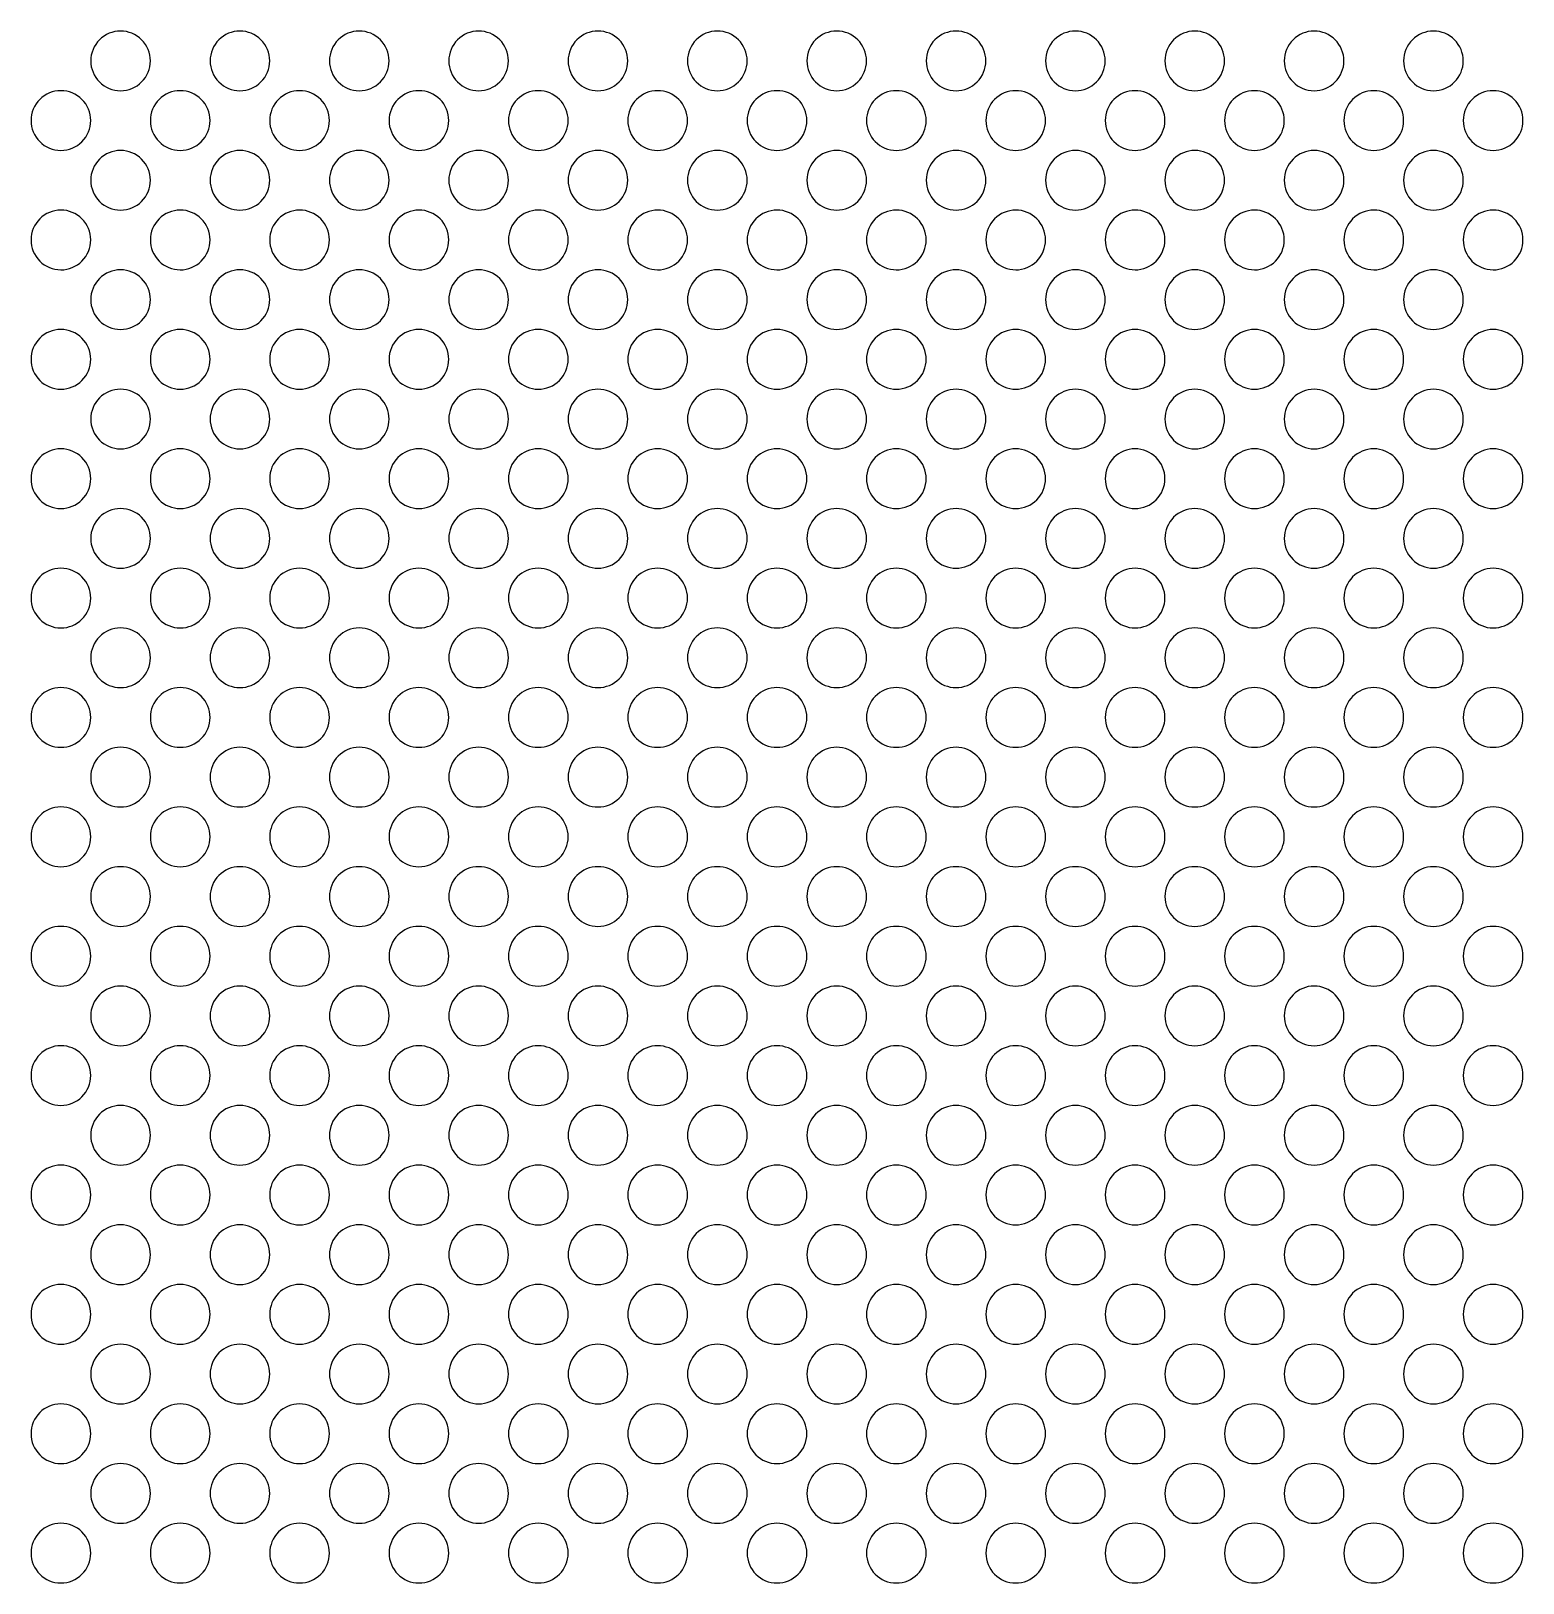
# Model space of a CAD drawing. Extents: x 1 to 174, y -78 to 96.
# Drawn here: x 17.16 to 37.47, y -54.14 to -33.02 of the extents above; entities that cross this region are included whole.
import ezdxf

# ---------------------------------------------------------------- set-up
doc = ezdxf.new("R2010")
doc.units = 0
doc.layers.add('LAYER_1', color=7, linetype='CONTINUOUS')

msp = doc.modelspace()

# ---------------------------------------------------------------- linework, layer by layer
at = {"layer": 'LAYER_1'}
for points in [[(18.379, -33.017, 0.414214), (17.973, -33.423, 0.414214), (18.379, -33.829, 0.414214), (18.785, -33.423, 0.414214)], [(20.004, -33.017, 0.414214), (19.598, -33.423, 0.414214), (20.004, -33.829, 0.414214), (20.41, -33.423, 0.414214)], [(21.629, -33.017, 0.414214), (21.223, -33.423, 0.414214), (21.629, -33.829, 0.414214), (22.035, -33.423, 0.414214)], [(23.254, -33.017, 0.414214), (22.848, -33.423, 0.414214), (23.254, -33.829, 0.414214), (23.66, -33.423, 0.414214)], [(24.879, -33.017, 0.414214), (24.473, -33.423, 0.414214), (24.879, -33.829, 0.414214), (25.285, -33.423, 0.414214)], [(26.504, -33.017, 0.414214), (26.098, -33.423, 0.414214), (26.504, -33.829, 0.414214), (26.91, -33.423, 0.414214)], [(28.129, -33.017, 0.414214), (27.723, -33.423, 0.414214), (28.129, -33.829, 0.414214), (28.535, -33.423, 0.414214)], [(29.754, -33.017, 0.414214), (29.348, -33.423, 0.414214), (29.754, -33.829, 0.414214), (30.16, -33.423, 0.414214)], [(31.379, -33.017, 0.414214), (30.973, -33.423, 0.414214), (31.379, -33.829, 0.414214), (31.785, -33.423, 0.414214)], [(33.004, -33.017, 0.414214), (32.598, -33.423, 0.414214), (33.004, -33.829, 0.414214), (33.41, -33.423, 0.414214)], [(34.629, -33.017, 0.414214), (34.223, -33.423, 0.414214), (34.629, -33.829, 0.414214), (35.035, -33.423, 0.414214)], [(36.254, -33.017, 0.414214), (35.848, -33.423, 0.414214), (36.254, -33.829, 0.414214), (36.66, -33.423, 0.414214)], [(17.566, -33.829, 0.414214), (17.16, -34.235, 0.414214), (17.566, -34.642, 0.414214), (17.973, -34.235, 0.414214)], [(19.191, -33.829, 0.414214), (18.785, -34.235, 0.414214), (19.191, -34.642, 0.414214), (19.598, -34.235, 0.414214)], [(20.816, -33.829, 0.414214), (20.41, -34.235, 0.414214), (20.816, -34.642, 0.414214), (21.223, -34.235, 0.414214)], [(22.441, -33.829, 0.414214), (22.035, -34.235, 0.414214), (22.441, -34.642, 0.414214), (22.848, -34.235, 0.414214)], [(24.066, -33.829, 0.414214), (23.66, -34.235, 0.414214), (24.066, -34.642, 0.414214), (24.473, -34.235, 0.414214)], [(25.691, -33.829, 0.414214), (25.285, -34.235, 0.414214), (25.691, -34.642, 0.414214), (26.098, -34.235, 0.414214)], [(27.316, -33.829, 0.414214), (26.91, -34.235, 0.414214), (27.316, -34.642, 0.414214), (27.723, -34.235, 0.414214)], [(28.941, -33.829, 0.414214), (28.535, -34.235, 0.414214), (28.941, -34.642, 0.414214), (29.348, -34.235, 0.414214)], [(30.566, -33.829, 0.414214), (30.16, -34.235, 0.414214), (30.566, -34.642, 0.414214), (30.973, -34.235, 0.414214)], [(32.191, -33.829, 0.414214), (31.785, -34.235, 0.414214), (32.191, -34.642, 0.414214), (32.598, -34.235, 0.414214)], [(33.816, -33.829, 0.414214), (33.41, -34.235, 0.414214), (33.816, -34.642, 0.414214), (34.223, -34.235, 0.414214)], [(35.441, -33.829, 0.414214), (35.035, -34.235, 0.414214), (35.441, -34.642, 0.414214), (35.848, -34.235, 0.414214)], [(37.066, -33.829, 0.414214), (36.66, -34.235, 0.414214), (37.066, -34.642, 0.414214), (37.473, -34.235, 0.414214)], [(18.379, -34.642, 0.414214), (17.973, -35.048, 0.414214), (18.379, -35.454, 0.414214), (18.785, -35.048, 0.414214)], [(20.004, -34.642, 0.414214), (19.598, -35.048, 0.414214), (20.004, -35.454, 0.414214), (20.41, -35.048, 0.414214)], [(21.629, -34.642, 0.414214), (21.223, -35.048, 0.414214), (21.629, -35.454, 0.414214), (22.035, -35.048, 0.414214)], [(23.254, -34.642, 0.414214), (22.848, -35.048, 0.414214), (23.254, -35.454, 0.414214), (23.66, -35.048, 0.414214)], [(24.879, -34.642, 0.414214), (24.473, -35.048, 0.414214), (24.879, -35.454, 0.414214), (25.285, -35.048, 0.414214)], [(26.504, -34.642, 0.414214), (26.098, -35.048, 0.414214), (26.504, -35.454, 0.414214), (26.91, -35.048, 0.414214)], [(28.129, -34.642, 0.414214), (27.723, -35.048, 0.414214), (28.129, -35.454, 0.414214), (28.535, -35.048, 0.414214)], [(29.754, -34.642, 0.414214), (29.348, -35.048, 0.414214), (29.754, -35.454, 0.414214), (30.16, -35.048, 0.414214)], [(31.379, -34.642, 0.414214), (30.973, -35.048, 0.414214), (31.379, -35.454, 0.414214), (31.785, -35.048, 0.414214)], [(33.004, -34.642, 0.414214), (32.598, -35.048, 0.414214), (33.004, -35.454, 0.414214), (33.41, -35.048, 0.414214)], [(34.629, -34.642, 0.414214), (34.223, -35.048, 0.414214), (34.629, -35.454, 0.414214), (35.035, -35.048, 0.414214)], [(36.254, -34.642, 0.414214), (35.848, -35.048, 0.414214), (36.254, -35.454, 0.414214), (36.66, -35.048, 0.414214)], [(17.566, -35.454, 0.414214), (17.16, -35.86, 0.414214), (17.566, -36.267, 0.414214), (17.973, -35.86, 0.414214)], [(19.191, -35.454, 0.414214), (18.785, -35.86, 0.414214), (19.191, -36.267, 0.414214), (19.598, -35.86, 0.414214)], [(20.816, -35.454, 0.414214), (20.41, -35.86, 0.414214), (20.816, -36.267, 0.414214), (21.223, -35.86, 0.414214)], [(22.441, -35.454, 0.414214), (22.035, -35.86, 0.414214), (22.441, -36.267, 0.414214), (22.848, -35.86, 0.414214)], [(24.066, -35.454, 0.414214), (23.66, -35.86, 0.414214), (24.066, -36.267, 0.414214), (24.473, -35.86, 0.414214)], [(25.691, -35.454, 0.414214), (25.285, -35.86, 0.414214), (25.691, -36.267, 0.414214), (26.098, -35.86, 0.414214)], [(27.316, -35.454, 0.414214), (26.91, -35.86, 0.414214), (27.316, -36.267, 0.414214), (27.723, -35.86, 0.414214)], [(28.941, -35.454, 0.414214), (28.535, -35.86, 0.414214), (28.941, -36.267, 0.414214), (29.348, -35.86, 0.414214)], [(30.566, -35.454, 0.414214), (30.16, -35.86, 0.414214), (30.566, -36.267, 0.414214), (30.973, -35.86, 0.414214)], [(32.191, -35.454, 0.414214), (31.785, -35.86, 0.414214), (32.191, -36.267, 0.414214), (32.598, -35.86, 0.414214)], [(33.816, -35.454, 0.414214), (33.41, -35.86, 0.414214), (33.816, -36.267, 0.414214), (34.223, -35.86, 0.414214)], [(35.441, -35.454, 0.414214), (35.035, -35.86, 0.414214), (35.441, -36.267, 0.414214), (35.848, -35.86, 0.414214)], [(37.066, -35.454, 0.414214), (36.66, -35.86, 0.414214), (37.066, -36.267, 0.414214), (37.473, -35.86, 0.414214)], [(18.379, -36.267, 0.414214), (17.973, -36.673, 0.414214), (18.379, -37.079, 0.414214), (18.785, -36.673, 0.414214)], [(20.004, -36.267, 0.414214), (19.598, -36.673, 0.414214), (20.004, -37.079, 0.414214), (20.41, -36.673, 0.414214)], [(21.629, -36.267, 0.414214), (21.223, -36.673, 0.414214), (21.629, -37.079, 0.414214), (22.035, -36.673, 0.414214)], [(23.254, -36.267, 0.414214), (22.848, -36.673, 0.414214), (23.254, -37.079, 0.414214), (23.66, -36.673, 0.414214)], [(24.879, -36.267, 0.414214), (24.473, -36.673, 0.414214), (24.879, -37.079, 0.414214), (25.285, -36.673, 0.414214)], [(26.504, -36.267, 0.414214), (26.098, -36.673, 0.414214), (26.504, -37.079, 0.414214), (26.91, -36.673, 0.414214)], [(28.129, -36.267, 0.414214), (27.723, -36.673, 0.414214), (28.129, -37.079, 0.414214), (28.535, -36.673, 0.414214)], [(29.754, -36.267, 0.414214), (29.348, -36.673, 0.414214), (29.754, -37.079, 0.414214), (30.16, -36.673, 0.414214)], [(31.379, -36.267, 0.414214), (30.973, -36.673, 0.414214), (31.379, -37.079, 0.414214), (31.785, -36.673, 0.414214)], [(33.004, -36.267, 0.414214), (32.598, -36.673, 0.414214), (33.004, -37.079, 0.414214), (33.41, -36.673, 0.414214)], [(34.629, -36.267, 0.414214), (34.223, -36.673, 0.414214), (34.629, -37.079, 0.414214), (35.035, -36.673, 0.414214)], [(36.254, -36.267, 0.414214), (35.848, -36.673, 0.414214), (36.254, -37.079, 0.414214), (36.66, -36.673, 0.414214)], [(17.566, -37.079, 0.414214), (17.16, -37.485, 0.414214), (17.566, -37.892, 0.414214), (17.973, -37.485, 0.414214)], [(19.191, -37.079, 0.414214), (18.785, -37.485, 0.414214), (19.191, -37.892, 0.414214), (19.598, -37.485, 0.414214)], [(20.816, -37.079, 0.414214), (20.41, -37.485, 0.414214), (20.816, -37.892, 0.414214), (21.223, -37.485, 0.414214)], [(22.441, -37.079, 0.414214), (22.035, -37.485, 0.414214), (22.441, -37.892, 0.414214), (22.848, -37.485, 0.414214)], [(24.066, -37.079, 0.414214), (23.66, -37.485, 0.414214), (24.066, -37.892, 0.414214), (24.473, -37.485, 0.414214)], [(25.691, -37.079, 0.414214), (25.285, -37.485, 0.414214), (25.691, -37.892, 0.414214), (26.098, -37.485, 0.414214)], [(27.316, -37.079, 0.414214), (26.91, -37.485, 0.414214), (27.316, -37.892, 0.414214), (27.723, -37.485, 0.414214)], [(28.941, -37.079, 0.414214), (28.535, -37.485, 0.414214), (28.941, -37.892, 0.414214), (29.348, -37.485, 0.414214)], [(30.566, -37.079, 0.414214), (30.16, -37.485, 0.414214), (30.566, -37.892, 0.414214), (30.973, -37.485, 0.414214)], [(32.191, -37.079, 0.414214), (31.785, -37.485, 0.414214), (32.191, -37.892, 0.414214), (32.598, -37.485, 0.414214)], [(33.816, -37.079, 0.414214), (33.41, -37.485, 0.414214), (33.816, -37.892, 0.414214), (34.223, -37.485, 0.414214)], [(35.441, -37.079, 0.414214), (35.035, -37.485, 0.414214), (35.441, -37.892, 0.414214), (35.848, -37.485, 0.414214)], [(37.066, -37.079, 0.414214), (36.66, -37.485, 0.414214), (37.066, -37.892, 0.414214), (37.473, -37.485, 0.414214)], [(18.379, -37.892, 0.414214), (17.973, -38.298, 0.414214), (18.379, -38.704, 0.414214), (18.785, -38.298, 0.414214)], [(20.004, -37.892, 0.414214), (19.598, -38.298, 0.414214), (20.004, -38.704, 0.414214), (20.41, -38.298, 0.414214)], [(21.629, -37.892, 0.414214), (21.223, -38.298, 0.414214), (21.629, -38.704, 0.414214), (22.035, -38.298, 0.414214)], [(23.254, -37.892, 0.414214), (22.848, -38.298, 0.414214), (23.254, -38.704, 0.414214), (23.66, -38.298, 0.414214)], [(24.879, -37.892, 0.414214), (24.473, -38.298, 0.414214), (24.879, -38.704, 0.414214), (25.285, -38.298, 0.414214)], [(26.504, -37.892, 0.414214), (26.098, -38.298, 0.414214), (26.504, -38.704, 0.414214), (26.91, -38.298, 0.414214)], [(28.129, -37.892, 0.414214), (27.723, -38.298, 0.414214), (28.129, -38.704, 0.414214), (28.535, -38.298, 0.414214)], [(29.754, -37.892, 0.414214), (29.348, -38.298, 0.414214), (29.754, -38.704, 0.414214), (30.16, -38.298, 0.414214)], [(31.379, -37.892, 0.414214), (30.973, -38.298, 0.414214), (31.379, -38.704, 0.414214), (31.785, -38.298, 0.414214)], [(33.004, -37.892, 0.414214), (32.598, -38.298, 0.414214), (33.004, -38.704, 0.414214), (33.41, -38.298, 0.414214)], [(34.629, -37.892, 0.414214), (34.223, -38.298, 0.414214), (34.629, -38.704, 0.414214), (35.035, -38.298, 0.414214)], [(36.254, -37.892, 0.414214), (35.848, -38.298, 0.414214), (36.254, -38.704, 0.414214), (36.66, -38.298, 0.414214)], [(17.566, -38.704, 0.414214), (17.16, -39.11, 0.414214), (17.566, -39.517, 0.414214), (17.973, -39.11, 0.414214)], [(19.191, -38.704, 0.414214), (18.785, -39.11, 0.414214), (19.191, -39.517, 0.414214), (19.598, -39.11, 0.414214)], [(20.816, -38.704, 0.414214), (20.41, -39.11, 0.414214), (20.816, -39.517, 0.414214), (21.223, -39.11, 0.414214)], [(22.441, -38.704, 0.414214), (22.035, -39.11, 0.414214), (22.441, -39.517, 0.414214), (22.848, -39.11, 0.414214)], [(24.066, -38.704, 0.414214), (23.66, -39.11, 0.414214), (24.066, -39.517, 0.414214), (24.473, -39.11, 0.414214)], [(25.691, -38.704, 0.414214), (25.285, -39.11, 0.414214), (25.691, -39.517, 0.414214), (26.098, -39.11, 0.414214)], [(27.316, -38.704, 0.414214), (26.91, -39.11, 0.414214), (27.316, -39.517, 0.414214), (27.723, -39.11, 0.414214)], [(28.941, -38.704, 0.414214), (28.535, -39.11, 0.414214), (28.941, -39.517, 0.414214), (29.348, -39.11, 0.414214)], [(30.566, -38.704, 0.414214), (30.16, -39.11, 0.414214), (30.566, -39.517, 0.414214), (30.973, -39.11, 0.414214)], [(32.191, -38.704, 0.414214), (31.785, -39.11, 0.414214), (32.191, -39.517, 0.414214), (32.598, -39.11, 0.414214)], [(33.816, -38.704, 0.414214), (33.41, -39.11, 0.414214), (33.816, -39.517, 0.414214), (34.223, -39.11, 0.414214)], [(35.441, -38.704, 0.414214), (35.035, -39.11, 0.414214), (35.441, -39.517, 0.414214), (35.848, -39.11, 0.414214)], [(37.066, -38.704, 0.414214), (36.66, -39.11, 0.414214), (37.066, -39.517, 0.414214), (37.473, -39.11, 0.414214)], [(18.379, -39.517, 0.414214), (17.973, -39.923, 0.414214), (18.379, -40.329, 0.414214), (18.785, -39.923, 0.414214)], [(20.004, -39.517, 0.414214), (19.598, -39.923, 0.414214), (20.004, -40.329, 0.414214), (20.41, -39.923, 0.414214)], [(21.629, -39.517, 0.414214), (21.223, -39.923, 0.414214), (21.629, -40.329, 0.414214), (22.035, -39.923, 0.414214)], [(23.254, -39.517, 0.414214), (22.848, -39.923, 0.414214), (23.254, -40.329, 0.414214), (23.66, -39.923, 0.414214)], [(24.879, -39.517, 0.414214), (24.473, -39.923, 0.414214), (24.879, -40.329, 0.414214), (25.285, -39.923, 0.414214)], [(26.504, -39.517, 0.414214), (26.098, -39.923, 0.414214), (26.504, -40.329, 0.414214), (26.91, -39.923, 0.414214)], [(28.129, -39.517, 0.414214), (27.723, -39.923, 0.414214), (28.129, -40.329, 0.414214), (28.535, -39.923, 0.414214)], [(29.754, -39.517, 0.414214), (29.348, -39.923, 0.414214), (29.754, -40.329, 0.414214), (30.16, -39.923, 0.414214)], [(31.379, -39.517, 0.414214), (30.973, -39.923, 0.414214), (31.379, -40.329, 0.414214), (31.785, -39.923, 0.414214)], [(33.004, -39.517, 0.414214), (32.598, -39.923, 0.414214), (33.004, -40.329, 0.414214), (33.41, -39.923, 0.414214)], [(34.629, -39.517, 0.414214), (34.223, -39.923, 0.414214), (34.629, -40.329, 0.414214), (35.035, -39.923, 0.414214)], [(36.254, -39.517, 0.414214), (35.848, -39.923, 0.414214), (36.254, -40.329, 0.414214), (36.66, -39.923, 0.414214)], [(17.566, -40.329, 0.414214), (17.16, -40.735, 0.414214), (17.566, -41.142, 0.414214), (17.973, -40.735, 0.414214)], [(19.191, -40.329, 0.414214), (18.785, -40.735, 0.414214), (19.191, -41.142, 0.414214), (19.598, -40.735, 0.414214)], [(20.816, -40.329, 0.414214), (20.41, -40.735, 0.414214), (20.816, -41.142, 0.414214), (21.223, -40.735, 0.414214)], [(22.441, -40.329, 0.414214), (22.035, -40.735, 0.414214), (22.441, -41.142, 0.414214), (22.848, -40.735, 0.414214)], [(24.066, -40.329, 0.414214), (23.66, -40.735, 0.414214), (24.066, -41.142, 0.414214), (24.473, -40.735, 0.414214)], [(25.691, -40.329, 0.414214), (25.285, -40.735, 0.414214), (25.691, -41.142, 0.414214), (26.098, -40.735, 0.414214)], [(27.316, -40.329, 0.414214), (26.91, -40.735, 0.414214), (27.316, -41.142, 0.414214), (27.723, -40.735, 0.414214)], [(28.941, -40.329, 0.414214), (28.535, -40.735, 0.414214), (28.941, -41.142, 0.414214), (29.348, -40.735, 0.414214)], [(30.566, -40.329, 0.414214), (30.16, -40.735, 0.414214), (30.566, -41.142, 0.414214), (30.973, -40.735, 0.414214)], [(32.191, -40.329, 0.414214), (31.785, -40.735, 0.414214), (32.191, -41.142, 0.414214), (32.598, -40.735, 0.414214)], [(33.816, -40.329, 0.414214), (33.41, -40.735, 0.414214), (33.816, -41.142, 0.414214), (34.223, -40.735, 0.414214)], [(35.441, -40.329, 0.414214), (35.035, -40.735, 0.414214), (35.441, -41.142, 0.414214), (35.848, -40.735, 0.414214)], [(37.066, -40.329, 0.414214), (36.66, -40.735, 0.414214), (37.066, -41.142, 0.414214), (37.473, -40.735, 0.414214)], [(18.379, -41.142, 0.414214), (17.973, -41.548, 0.414214), (18.379, -41.954, 0.414214), (18.785, -41.548, 0.414214)], [(20.004, -41.142, 0.414214), (19.598, -41.548, 0.414214), (20.004, -41.954, 0.414214), (20.41, -41.548, 0.414214)], [(21.629, -41.142, 0.414214), (21.223, -41.548, 0.414214), (21.629, -41.954, 0.414214), (22.035, -41.548, 0.414214)], [(23.254, -41.142, 0.414214), (22.848, -41.548, 0.414214), (23.254, -41.954, 0.414214), (23.66, -41.548, 0.414214)], [(24.879, -41.142, 0.414214), (24.473, -41.548, 0.414214), (24.879, -41.954, 0.414214), (25.285, -41.548, 0.414214)], [(26.504, -41.142, 0.414214), (26.098, -41.548, 0.414214), (26.504, -41.954, 0.414214), (26.91, -41.548, 0.414214)], [(28.129, -41.142, 0.414214), (27.723, -41.548, 0.414214), (28.129, -41.954, 0.414214), (28.535, -41.548, 0.414214)], [(29.754, -41.142, 0.414214), (29.348, -41.548, 0.414214), (29.754, -41.954, 0.414214), (30.16, -41.548, 0.414214)], [(31.379, -41.142, 0.414214), (30.973, -41.548, 0.414214), (31.379, -41.954, 0.414214), (31.785, -41.548, 0.414214)], [(33.004, -41.142, 0.414214), (32.598, -41.548, 0.414214), (33.004, -41.954, 0.414214), (33.41, -41.548, 0.414214)], [(34.629, -41.142, 0.414214), (34.223, -41.548, 0.414214), (34.629, -41.954, 0.414214), (35.035, -41.548, 0.414214)], [(36.254, -41.142, 0.414214), (35.848, -41.548, 0.414214), (36.254, -41.954, 0.414214), (36.66, -41.548, 0.414214)], [(17.566, -41.954, 0.414214), (17.16, -42.36, 0.414214), (17.566, -42.767, 0.414214), (17.973, -42.36, 0.414214)], [(19.191, -41.954, 0.414214), (18.785, -42.36, 0.414214), (19.191, -42.767, 0.414214), (19.598, -42.36, 0.414214)], [(20.816, -41.954, 0.414214), (20.41, -42.36, 0.414214), (20.816, -42.767, 0.414214), (21.223, -42.36, 0.414214)], [(22.441, -41.954, 0.414214), (22.035, -42.36, 0.414214), (22.441, -42.767, 0.414214), (22.848, -42.36, 0.414214)], [(24.066, -41.954, 0.414214), (23.66, -42.36, 0.414214), (24.066, -42.767, 0.414214), (24.473, -42.36, 0.414214)], [(25.691, -41.954, 0.414214), (25.285, -42.36, 0.414214), (25.691, -42.767, 0.414214), (26.098, -42.36, 0.414214)], [(27.316, -41.954, 0.414214), (26.91, -42.36, 0.414214), (27.316, -42.767, 0.414214), (27.723, -42.36, 0.414214)], [(28.941, -41.954, 0.414214), (28.535, -42.36, 0.414214), (28.941, -42.767, 0.414214), (29.348, -42.36, 0.414214)], [(30.566, -41.954, 0.414214), (30.16, -42.36, 0.414214), (30.566, -42.767, 0.414214), (30.973, -42.36, 0.414214)], [(32.191, -41.954, 0.414214), (31.785, -42.36, 0.414214), (32.191, -42.767, 0.414214), (32.598, -42.36, 0.414214)], [(33.816, -41.954, 0.414214), (33.41, -42.36, 0.414214), (33.816, -42.767, 0.414214), (34.223, -42.36, 0.414214)], [(35.441, -41.954, 0.414214), (35.035, -42.36, 0.414214), (35.441, -42.767, 0.414214), (35.848, -42.36, 0.414214)], [(37.066, -41.954, 0.414214), (36.66, -42.36, 0.414214), (37.066, -42.767, 0.414214), (37.473, -42.36, 0.414214)], [(18.379, -42.767, 0.414214), (17.973, -43.173, 0.414214), (18.379, -43.579, 0.414214), (18.785, -43.173, 0.414214)], [(20.004, -42.767, 0.414214), (19.598, -43.173, 0.414214), (20.004, -43.579, 0.414214), (20.41, -43.173, 0.414214)], [(21.629, -42.767, 0.414214), (21.223, -43.173, 0.414214), (21.629, -43.579, 0.414214), (22.035, -43.173, 0.414214)], [(23.254, -42.767, 0.414214), (22.848, -43.173, 0.414214), (23.254, -43.579, 0.414214), (23.66, -43.173, 0.414214)], [(24.879, -42.767, 0.414214), (24.473, -43.173, 0.414214), (24.879, -43.579, 0.414214), (25.285, -43.173, 0.414214)], [(26.504, -42.767, 0.414214), (26.098, -43.173, 0.414214), (26.504, -43.579, 0.414214), (26.91, -43.173, 0.414214)], [(28.129, -42.767, 0.414214), (27.723, -43.173, 0.414214), (28.129, -43.579, 0.414214), (28.535, -43.173, 0.414214)], [(29.754, -42.767, 0.414214), (29.348, -43.173, 0.414214), (29.754, -43.579, 0.414214), (30.16, -43.173, 0.414214)], [(31.379, -42.767, 0.414214), (30.973, -43.173, 0.414214), (31.379, -43.579, 0.414214), (31.785, -43.173, 0.414214)], [(33.004, -42.767, 0.414214), (32.598, -43.173, 0.414214), (33.004, -43.579, 0.414214), (33.41, -43.173, 0.414214)], [(34.629, -42.767, 0.414214), (34.223, -43.173, 0.414214), (34.629, -43.579, 0.414214), (35.035, -43.173, 0.414214)], [(36.254, -42.767, 0.414214), (35.848, -43.173, 0.414214), (36.254, -43.579, 0.414214), (36.66, -43.173, 0.414214)], [(17.566, -43.579, 0.414214), (17.16, -43.985, 0.414214), (17.566, -44.392, 0.414214), (17.973, -43.985, 0.414214)], [(19.191, -43.579, 0.414214), (18.785, -43.985, 0.414214), (19.191, -44.392, 0.414214), (19.598, -43.985, 0.414214)], [(20.816, -43.579, 0.414214), (20.41, -43.985, 0.414214), (20.816, -44.392, 0.414214), (21.223, -43.985, 0.414214)], [(22.441, -43.579, 0.414214), (22.035, -43.985, 0.414214), (22.441, -44.392, 0.414214), (22.848, -43.985, 0.414214)], [(24.066, -43.579, 0.414214), (23.66, -43.985, 0.414214), (24.066, -44.392, 0.414214), (24.473, -43.985, 0.414214)], [(25.691, -43.579, 0.414214), (25.285, -43.985, 0.414214), (25.691, -44.392, 0.414214), (26.098, -43.985, 0.414214)], [(27.316, -43.579, 0.414214), (26.91, -43.985, 0.414214), (27.316, -44.392, 0.414214), (27.723, -43.985, 0.414214)], [(28.941, -43.579, 0.414214), (28.535, -43.985, 0.414214), (28.941, -44.392, 0.414214), (29.348, -43.985, 0.414214)], [(30.566, -43.579, 0.414214), (30.16, -43.985, 0.414214), (30.566, -44.392, 0.414214), (30.973, -43.985, 0.414214)], [(32.191, -43.579, 0.414214), (31.785, -43.985, 0.414214), (32.191, -44.392, 0.414214), (32.598, -43.985, 0.414214)], [(33.816, -43.579, 0.414214), (33.41, -43.985, 0.414214), (33.816, -44.392, 0.414214), (34.223, -43.985, 0.414214)], [(35.441, -43.579, 0.414214), (35.035, -43.985, 0.414214), (35.441, -44.392, 0.414214), (35.848, -43.985, 0.414214)], [(37.066, -43.579, 0.414214), (36.66, -43.985, 0.414214), (37.066, -44.392, 0.414214), (37.473, -43.985, 0.414214)], [(18.379, -44.392, 0.414214), (17.973, -44.798, 0.414214), (18.379, -45.204, 0.414214), (18.785, -44.798, 0.414214)], [(20.004, -44.392, 0.414214), (19.598, -44.798, 0.414214), (20.004, -45.204, 0.414214), (20.41, -44.798, 0.414214)], [(21.629, -44.392, 0.414214), (21.223, -44.798, 0.414214), (21.629, -45.204, 0.414214), (22.035, -44.798, 0.414214)], [(23.254, -44.392, 0.414214), (22.848, -44.798, 0.414214), (23.254, -45.204, 0.414214), (23.66, -44.798, 0.414214)], [(24.879, -44.392, 0.414214), (24.473, -44.798, 0.414214), (24.879, -45.204, 0.414214), (25.285, -44.798, 0.414214)], [(26.504, -44.392, 0.414214), (26.098, -44.798, 0.414214), (26.504, -45.204, 0.414214), (26.91, -44.798, 0.414214)], [(28.129, -44.392, 0.414214), (27.723, -44.798, 0.414214), (28.129, -45.204, 0.414214), (28.535, -44.798, 0.414214)], [(29.754, -44.392, 0.414214), (29.348, -44.798, 0.414214), (29.754, -45.204, 0.414214), (30.16, -44.798, 0.414214)], [(31.379, -44.392, 0.414214), (30.973, -44.798, 0.414214), (31.379, -45.204, 0.414214), (31.785, -44.798, 0.414214)], [(33.004, -44.392, 0.414214), (32.598, -44.798, 0.414214), (33.004, -45.204, 0.414214), (33.41, -44.798, 0.414214)], [(34.629, -44.392, 0.414214), (34.223, -44.798, 0.414214), (34.629, -45.204, 0.414214), (35.035, -44.798, 0.414214)], [(36.254, -44.392, 0.414214), (35.848, -44.798, 0.414214), (36.254, -45.204, 0.414214), (36.66, -44.798, 0.414214)], [(17.566, -45.204, 0.414214), (17.16, -45.61, 0.414214), (17.566, -46.017, 0.414214), (17.973, -45.61, 0.414214)], [(19.191, -45.204, 0.414214), (18.785, -45.61, 0.414214), (19.191, -46.017, 0.414214), (19.598, -45.61, 0.414214)], [(20.816, -45.204, 0.414214), (20.41, -45.61, 0.414214), (20.816, -46.017, 0.414214), (21.223, -45.61, 0.414214)], [(22.441, -45.204, 0.414214), (22.035, -45.61, 0.414214), (22.441, -46.017, 0.414214), (22.848, -45.61, 0.414214)], [(24.066, -45.204, 0.414214), (23.66, -45.61, 0.414214), (24.066, -46.017, 0.414214), (24.473, -45.61, 0.414214)], [(25.691, -45.204, 0.414214), (25.285, -45.61, 0.414214), (25.691, -46.017, 0.414214), (26.098, -45.61, 0.414214)], [(27.316, -45.204, 0.414214), (26.91, -45.61, 0.414214), (27.316, -46.017, 0.414214), (27.723, -45.61, 0.414214)], [(28.941, -45.204, 0.414214), (28.535, -45.61, 0.414214), (28.941, -46.017, 0.414214), (29.348, -45.61, 0.414214)], [(30.566, -45.204, 0.414214), (30.16, -45.61, 0.414214), (30.566, -46.017, 0.414214), (30.973, -45.61, 0.414214)], [(32.191, -45.204, 0.414214), (31.785, -45.61, 0.414214), (32.191, -46.017, 0.414214), (32.598, -45.61, 0.414214)], [(33.816, -45.204, 0.414214), (33.41, -45.61, 0.414214), (33.816, -46.017, 0.414214), (34.223, -45.61, 0.414214)], [(35.441, -45.204, 0.414214), (35.035, -45.61, 0.414214), (35.441, -46.017, 0.414214), (35.848, -45.61, 0.414214)], [(37.066, -45.204, 0.414214), (36.66, -45.61, 0.414214), (37.066, -46.017, 0.414214), (37.473, -45.61, 0.414214)], [(18.379, -46.017, 0.414214), (17.973, -46.423, 0.414214), (18.379, -46.829, 0.414214), (18.785, -46.423, 0.414214)], [(20.004, -46.017, 0.414214), (19.598, -46.423, 0.414214), (20.004, -46.829, 0.414214), (20.41, -46.423, 0.414214)], [(21.629, -46.017, 0.414214), (21.223, -46.423, 0.414214), (21.629, -46.829, 0.414214), (22.035, -46.423, 0.414214)], [(23.254, -46.017, 0.414214), (22.848, -46.423, 0.414214), (23.254, -46.829, 0.414214), (23.66, -46.423, 0.414214)], [(24.879, -46.017, 0.414214), (24.473, -46.423, 0.414214), (24.879, -46.829, 0.414214), (25.285, -46.423, 0.414214)], [(26.504, -46.017, 0.414214), (26.098, -46.423, 0.414214), (26.504, -46.829, 0.414214), (26.91, -46.423, 0.414214)], [(28.129, -46.017, 0.414214), (27.723, -46.423, 0.414214), (28.129, -46.829, 0.414214), (28.535, -46.423, 0.414214)], [(29.754, -46.017, 0.414214), (29.348, -46.423, 0.414214), (29.754, -46.829, 0.414214), (30.16, -46.423, 0.414214)], [(31.379, -46.017, 0.414214), (30.973, -46.423, 0.414214), (31.379, -46.829, 0.414214), (31.785, -46.423, 0.414214)], [(33.004, -46.017, 0.414214), (32.598, -46.423, 0.414214), (33.004, -46.829, 0.414214), (33.41, -46.423, 0.414214)], [(34.629, -46.017, 0.414214), (34.223, -46.423, 0.414214), (34.629, -46.829, 0.414214), (35.035, -46.423, 0.414214)], [(36.254, -46.017, 0.414214), (35.848, -46.423, 0.414214), (36.254, -46.829, 0.414214), (36.66, -46.423, 0.414214)], [(17.566, -46.829, 0.414214), (17.16, -47.235, 0.414214), (17.566, -47.642, 0.414214), (17.973, -47.235, 0.414214)], [(19.191, -46.829, 0.414214), (18.785, -47.235, 0.414214), (19.191, -47.642, 0.414214), (19.598, -47.235, 0.414214)], [(20.816, -46.829, 0.414214), (20.41, -47.235, 0.414214), (20.816, -47.642, 0.414214), (21.223, -47.235, 0.414214)], [(22.441, -46.829, 0.414214), (22.035, -47.235, 0.414214), (22.441, -47.642, 0.414214), (22.848, -47.235, 0.414214)], [(24.066, -46.829, 0.414214), (23.66, -47.235, 0.414214), (24.066, -47.642, 0.414214), (24.473, -47.235, 0.414214)], [(25.691, -46.829, 0.414214), (25.285, -47.235, 0.414214), (25.691, -47.642, 0.414214), (26.098, -47.235, 0.414214)], [(27.316, -46.829, 0.414214), (26.91, -47.235, 0.414214), (27.316, -47.642, 0.414214), (27.723, -47.235, 0.414214)], [(28.941, -46.829, 0.414214), (28.535, -47.235, 0.414214), (28.941, -47.642, 0.414214), (29.348, -47.235, 0.414214)], [(30.566, -46.829, 0.414214), (30.16, -47.235, 0.414214), (30.566, -47.642, 0.414214), (30.973, -47.235, 0.414214)], [(32.191, -46.829, 0.414214), (31.785, -47.235, 0.414214), (32.191, -47.642, 0.414214), (32.598, -47.235, 0.414214)], [(33.816, -46.829, 0.414214), (33.41, -47.235, 0.414214), (33.816, -47.642, 0.414214), (34.223, -47.235, 0.414214)], [(35.441, -46.829, 0.414214), (35.035, -47.235, 0.414214), (35.441, -47.642, 0.414214), (35.848, -47.235, 0.414214)], [(37.066, -46.829, 0.414214), (36.66, -47.235, 0.414214), (37.066, -47.642, 0.414214), (37.473, -47.235, 0.414214)], [(18.379, -47.642, 0.414214), (17.973, -48.048, 0.414214), (18.379, -48.454, 0.414214), (18.785, -48.048, 0.414214)], [(20.004, -47.642, 0.414214), (19.598, -48.048, 0.414214), (20.004, -48.454, 0.414214), (20.41, -48.048, 0.414214)], [(21.629, -47.642, 0.414214), (21.223, -48.048, 0.414214), (21.629, -48.454, 0.414214), (22.035, -48.048, 0.414214)], [(23.254, -47.642, 0.414214), (22.848, -48.048, 0.414214), (23.254, -48.454, 0.414214), (23.66, -48.048, 0.414214)], [(24.879, -47.642, 0.414214), (24.473, -48.048, 0.414214), (24.879, -48.454, 0.414214), (25.285, -48.048, 0.414214)], [(26.504, -47.642, 0.414214), (26.098, -48.048, 0.414214), (26.504, -48.454, 0.414214), (26.91, -48.048, 0.414214)], [(28.129, -47.642, 0.414214), (27.723, -48.048, 0.414214), (28.129, -48.454, 0.414214), (28.535, -48.048, 0.414214)], [(29.754, -47.642, 0.414214), (29.348, -48.048, 0.414214), (29.754, -48.454, 0.414214), (30.16, -48.048, 0.414214)], [(31.379, -47.642, 0.414214), (30.973, -48.048, 0.414214), (31.379, -48.454, 0.414214), (31.785, -48.048, 0.414214)], [(33.004, -47.642, 0.414214), (32.598, -48.048, 0.414214), (33.004, -48.454, 0.414214), (33.41, -48.048, 0.414214)], [(34.629, -47.642, 0.414214), (34.223, -48.048, 0.414214), (34.629, -48.454, 0.414214), (35.035, -48.048, 0.414214)], [(36.254, -47.642, 0.414214), (35.848, -48.048, 0.414214), (36.254, -48.454, 0.414214), (36.66, -48.048, 0.414214)], [(17.566, -48.454, 0.414214), (17.16, -48.86, 0.414214), (17.566, -49.267, 0.414214), (17.973, -48.86, 0.414214)], [(19.191, -48.454, 0.414214), (18.785, -48.86, 0.414214), (19.191, -49.267, 0.414214), (19.598, -48.86, 0.414214)], [(20.816, -48.454, 0.414214), (20.41, -48.86, 0.414214), (20.816, -49.267, 0.414214), (21.223, -48.86, 0.414214)], [(22.441, -48.454, 0.414214), (22.035, -48.86, 0.414214), (22.441, -49.267, 0.414214), (22.848, -48.86, 0.414214)], [(24.066, -48.454, 0.414214), (23.66, -48.86, 0.414214), (24.066, -49.267, 0.414214), (24.473, -48.86, 0.414214)], [(25.691, -48.454, 0.414214), (25.285, -48.86, 0.414214), (25.691, -49.267, 0.414214), (26.098, -48.86, 0.414214)], [(27.316, -48.454, 0.414214), (26.91, -48.86, 0.414214), (27.316, -49.267, 0.414214), (27.723, -48.86, 0.414214)], [(28.941, -48.454, 0.414214), (28.535, -48.86, 0.414214), (28.941, -49.267, 0.414214), (29.348, -48.86, 0.414214)], [(30.566, -48.454, 0.414214), (30.16, -48.86, 0.414214), (30.566, -49.267, 0.414214), (30.973, -48.86, 0.414214)], [(32.191, -48.454, 0.414214), (31.785, -48.86, 0.414214), (32.191, -49.267, 0.414214), (32.598, -48.86, 0.414214)], [(33.816, -48.454, 0.414214), (33.41, -48.86, 0.414214), (33.816, -49.267, 0.414214), (34.223, -48.86, 0.414214)], [(35.441, -48.454, 0.414214), (35.035, -48.86, 0.414214), (35.441, -49.267, 0.414214), (35.848, -48.86, 0.414214)], [(37.066, -48.454, 0.414214), (36.66, -48.86, 0.414214), (37.066, -49.267, 0.414214), (37.473, -48.86, 0.414214)], [(18.379, -49.267, 0.414214), (17.973, -49.673, 0.414214), (18.379, -50.079, 0.414214), (18.785, -49.673, 0.414214)], [(20.004, -49.267, 0.414214), (19.598, -49.673, 0.414214), (20.004, -50.079, 0.414214), (20.41, -49.673, 0.414214)], [(21.629, -49.267, 0.414214), (21.223, -49.673, 0.414214), (21.629, -50.079, 0.414214), (22.035, -49.673, 0.414214)], [(23.254, -49.267, 0.414214), (22.848, -49.673, 0.414214), (23.254, -50.079, 0.414214), (23.66, -49.673, 0.414214)], [(24.879, -49.267, 0.414214), (24.473, -49.673, 0.414214), (24.879, -50.079, 0.414214), (25.285, -49.673, 0.414214)], [(26.504, -49.267, 0.414214), (26.098, -49.673, 0.414214), (26.504, -50.079, 0.414214), (26.91, -49.673, 0.414214)], [(28.129, -49.267, 0.414214), (27.723, -49.673, 0.414214), (28.129, -50.079, 0.414214), (28.535, -49.673, 0.414214)], [(29.754, -49.267, 0.414214), (29.348, -49.673, 0.414214), (29.754, -50.079, 0.414214), (30.16, -49.673, 0.414214)], [(31.379, -49.267, 0.414214), (30.973, -49.673, 0.414214), (31.379, -50.079, 0.414214), (31.785, -49.673, 0.414214)], [(33.004, -49.267, 0.414214), (32.598, -49.673, 0.414214), (33.004, -50.079, 0.414214), (33.41, -49.673, 0.414214)], [(34.629, -49.267, 0.414214), (34.223, -49.673, 0.414214), (34.629, -50.079, 0.414214), (35.035, -49.673, 0.414214)], [(36.254, -49.267, 0.414214), (35.848, -49.673, 0.414214), (36.254, -50.079, 0.414214), (36.66, -49.673, 0.414214)], [(17.566, -50.079, 0.414214), (17.16, -50.485, 0.414214), (17.566, -50.892, 0.414214), (17.973, -50.485, 0.414214)], [(19.191, -50.079, 0.414214), (18.785, -50.485, 0.414214), (19.191, -50.892, 0.414214), (19.598, -50.485, 0.414214)], [(20.816, -50.079, 0.414214), (20.41, -50.485, 0.414214), (20.816, -50.892, 0.414214), (21.223, -50.485, 0.414214)], [(22.441, -50.079, 0.414214), (22.035, -50.485, 0.414214), (22.441, -50.892, 0.414214), (22.848, -50.485, 0.414214)], [(24.066, -50.079, 0.414214), (23.66, -50.485, 0.414214), (24.066, -50.892, 0.414214), (24.473, -50.485, 0.414214)], [(25.691, -50.079, 0.414214), (25.285, -50.485, 0.414214), (25.691, -50.892, 0.414214), (26.098, -50.485, 0.414214)], [(27.316, -50.079, 0.414214), (26.91, -50.485, 0.414214), (27.316, -50.892, 0.414214), (27.723, -50.485, 0.414214)], [(28.941, -50.079, 0.414214), (28.535, -50.485, 0.414214), (28.941, -50.892, 0.414214), (29.348, -50.485, 0.414214)], [(30.566, -50.079, 0.414214), (30.16, -50.485, 0.414214), (30.566, -50.892, 0.414214), (30.973, -50.485, 0.414214)], [(32.191, -50.079, 0.414214), (31.785, -50.485, 0.414214), (32.191, -50.892, 0.414214), (32.598, -50.485, 0.414214)], [(33.816, -50.079, 0.414214), (33.41, -50.485, 0.414214), (33.816, -50.892, 0.414214), (34.223, -50.485, 0.414214)], [(35.441, -50.079, 0.414214), (35.035, -50.485, 0.414214), (35.441, -50.892, 0.414214), (35.848, -50.485, 0.414214)], [(37.066, -50.079, 0.414214), (36.66, -50.485, 0.414214), (37.066, -50.892, 0.414214), (37.473, -50.485, 0.414214)], [(18.379, -50.892, 0.414214), (17.973, -51.298, 0.414214), (18.379, -51.704, 0.414214), (18.785, -51.298, 0.414214)], [(20.004, -50.892, 0.414214), (19.598, -51.298, 0.414214), (20.004, -51.704, 0.414214), (20.41, -51.298, 0.414214)], [(21.629, -50.892, 0.414214), (21.223, -51.298, 0.414214), (21.629, -51.704, 0.414214), (22.035, -51.298, 0.414214)], [(23.254, -50.892, 0.414214), (22.848, -51.298, 0.414214), (23.254, -51.704, 0.414214), (23.66, -51.298, 0.414214)], [(24.879, -50.892, 0.414214), (24.473, -51.298, 0.414214), (24.879, -51.704, 0.414214), (25.285, -51.298, 0.414214)], [(26.504, -50.892, 0.414214), (26.098, -51.298, 0.414214), (26.504, -51.704, 0.414214), (26.91, -51.298, 0.414214)], [(28.129, -50.892, 0.414214), (27.723, -51.298, 0.414214), (28.129, -51.704, 0.414214), (28.535, -51.298, 0.414214)], [(29.754, -50.892, 0.414214), (29.348, -51.298, 0.414214), (29.754, -51.704, 0.414214), (30.16, -51.298, 0.414214)], [(31.379, -50.892, 0.414214), (30.973, -51.298, 0.414214), (31.379, -51.704, 0.414214), (31.785, -51.298, 0.414214)], [(33.004, -50.892, 0.414214), (32.598, -51.298, 0.414214), (33.004, -51.704, 0.414214), (33.41, -51.298, 0.414214)], [(34.629, -50.892, 0.414214), (34.223, -51.298, 0.414214), (34.629, -51.704, 0.414214), (35.035, -51.298, 0.414214)], [(36.254, -50.892, 0.414214), (35.848, -51.298, 0.414214), (36.254, -51.704, 0.414214), (36.66, -51.298, 0.414214)], [(17.566, -51.704, 0.414214), (17.16, -52.11, 0.414214), (17.566, -52.517, 0.414214), (17.973, -52.11, 0.414214)], [(19.191, -51.704, 0.414214), (18.785, -52.11, 0.414214), (19.191, -52.517, 0.414214), (19.598, -52.11, 0.414214)], [(20.816, -51.704, 0.414214), (20.41, -52.11, 0.414214), (20.816, -52.517, 0.414214), (21.223, -52.11, 0.414214)], [(22.441, -51.704, 0.414214), (22.035, -52.11, 0.414214), (22.441, -52.517, 0.414214), (22.848, -52.11, 0.414214)], [(24.066, -51.704, 0.414214), (23.66, -52.11, 0.414214), (24.066, -52.517, 0.414214), (24.473, -52.11, 0.414214)], [(25.691, -51.704, 0.414214), (25.285, -52.11, 0.414214), (25.691, -52.517, 0.414214), (26.098, -52.11, 0.414214)], [(27.316, -51.704, 0.414214), (26.91, -52.11, 0.414214), (27.316, -52.517, 0.414214), (27.723, -52.11, 0.414214)], [(28.941, -51.704, 0.414214), (28.535, -52.11, 0.414214), (28.941, -52.517, 0.414214), (29.348, -52.11, 0.414214)], [(30.566, -51.704, 0.414214), (30.16, -52.11, 0.414214), (30.566, -52.517, 0.414214), (30.973, -52.11, 0.414214)], [(32.191, -51.704, 0.414214), (31.785, -52.11, 0.414214), (32.191, -52.517, 0.414214), (32.598, -52.11, 0.414214)], [(33.816, -51.704, 0.414214), (33.41, -52.11, 0.414214), (33.816, -52.517, 0.414214), (34.223, -52.11, 0.414214)], [(35.441, -51.704, 0.414214), (35.035, -52.11, 0.414214), (35.441, -52.517, 0.414214), (35.848, -52.11, 0.414214)], [(37.066, -51.704, 0.414214), (36.66, -52.11, 0.414214), (37.066, -52.517, 0.414214), (37.473, -52.11, 0.414214)], [(18.379, -52.517, 0.414214), (17.973, -52.923, 0.414214), (18.379, -53.329, 0.414214), (18.785, -52.923, 0.414214)], [(20.004, -52.517, 0.414214), (19.598, -52.923, 0.414214), (20.004, -53.329, 0.414214), (20.41, -52.923, 0.414214)], [(21.629, -52.517, 0.414214), (21.223, -52.923, 0.414214), (21.629, -53.329, 0.414214), (22.035, -52.923, 0.414214)], [(23.254, -52.517, 0.414214), (22.848, -52.923, 0.414214), (23.254, -53.329, 0.414214), (23.66, -52.923, 0.414214)], [(24.879, -52.517, 0.414214), (24.473, -52.923, 0.414214), (24.879, -53.329, 0.414214), (25.285, -52.923, 0.414214)], [(26.504, -52.517, 0.414214), (26.098, -52.923, 0.414214), (26.504, -53.329, 0.414214), (26.91, -52.923, 0.414214)], [(28.129, -52.517, 0.414214), (27.723, -52.923, 0.414214), (28.129, -53.329, 0.414214), (28.535, -52.923, 0.414214)], [(29.754, -52.517, 0.414214), (29.348, -52.923, 0.414214), (29.754, -53.329, 0.414214), (30.16, -52.923, 0.414214)], [(31.379, -52.517, 0.414214), (30.973, -52.923, 0.414214), (31.379, -53.329, 0.414214), (31.785, -52.923, 0.414214)], [(33.004, -52.517, 0.414214), (32.598, -52.923, 0.414214), (33.004, -53.329, 0.414214), (33.41, -52.923, 0.414214)], [(34.629, -52.517, 0.414214), (34.223, -52.923, 0.414214), (34.629, -53.329, 0.414214), (35.035, -52.923, 0.414214)], [(36.254, -52.517, 0.414214), (35.848, -52.923, 0.414214), (36.254, -53.329, 0.414214), (36.66, -52.923, 0.414214)], [(17.566, -53.329, 0.414214), (17.16, -53.735, 0.414214), (17.566, -54.142, 0.414214), (17.973, -53.735, 0.414214)], [(19.191, -53.329, 0.414214), (18.785, -53.735, 0.414214), (19.191, -54.142, 0.414214), (19.598, -53.735, 0.414214)], [(20.816, -53.329, 0.414214), (20.41, -53.735, 0.414214), (20.816, -54.142, 0.414214), (21.223, -53.735, 0.414214)], [(22.441, -53.329, 0.414214), (22.035, -53.735, 0.414214), (22.441, -54.142, 0.414214), (22.848, -53.735, 0.414214)], [(24.066, -53.329, 0.414214), (23.66, -53.735, 0.414214), (24.066, -54.142, 0.414214), (24.473, -53.735, 0.414214)], [(25.691, -53.329, 0.414214), (25.285, -53.735, 0.414214), (25.691, -54.142, 0.414214), (26.098, -53.735, 0.414214)], [(27.316, -53.329, 0.414214), (26.91, -53.735, 0.414214), (27.316, -54.142, 0.414214), (27.723, -53.735, 0.414214)], [(28.941, -53.329, 0.414214), (28.535, -53.735, 0.414214), (28.941, -54.142, 0.414214), (29.348, -53.735, 0.414214)], [(30.566, -53.329, 0.414214), (30.16, -53.735, 0.414214), (30.566, -54.142, 0.414214), (30.973, -53.735, 0.414214)], [(32.191, -53.329, 0.414214), (31.785, -53.735, 0.414214), (32.191, -54.142, 0.414214), (32.598, -53.735, 0.414214)], [(33.816, -53.329, 0.414214), (33.41, -53.735, 0.414214), (33.816, -54.142, 0.414214), (34.223, -53.735, 0.414214)], [(35.441, -53.329, 0.414214), (35.035, -53.735, 0.414214), (35.441, -54.142, 0.414214), (35.848, -53.735, 0.414214)], [(37.066, -53.329, 0.414214), (36.66, -53.735, 0.414214), (37.066, -54.142, 0.414214), (37.473, -53.735, 0.414214)]]:
    msp.add_lwpolyline(points, format="xyb", close=True, dxfattribs=at)

doc.saveas('drawing.dxf')
